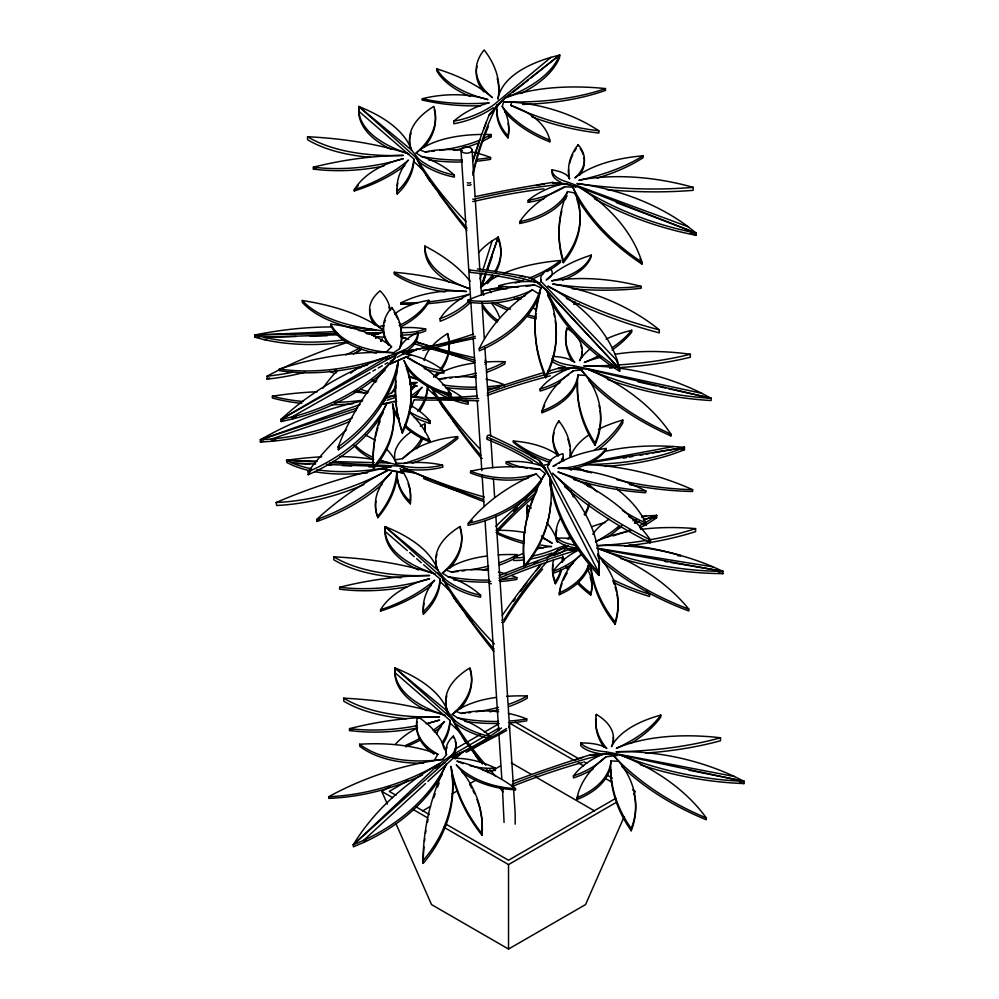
<?xml version="1.0" encoding="UTF-8"?>
<svg xmlns="http://www.w3.org/2000/svg" width="999" height="999" viewBox="0 0 999 999"><rect width="100%" height="100%" fill="white"/><g stroke="black" fill="none" stroke-linecap="round" stroke-linejoin="round"><path stroke-width="1.5" d="M564.56 486.575A320.092 222.115 22.1 0 0 650.137 542.769L650.524 539.972A319.842 221.666 21.8 0 1 552.509 473.214A159.503 121.154 16.1 0 1 599.388 564.585L598.876 575.387A222.215 168.644 16.9 0 1 549.887 482.367M550.711 502.734A169.168 132.368 5.8 0 1 524.388 567.182L524.625 565.484A225.911 176.998 6.7 0 1 545.242 473.563L539.947 469.23A118.669 76.623 2.3 0 0 470.654 471.216L470.417 472.902A68.219 43.581 2.9 0 0 528.021 478.271M468.294 523.289A112.45 83.017 -5.1 0 0 541.396 479.395L536.201 473.951A170.542 128.184 -5.8 0 0 468.294 523.289L467.994 525.374A112.35 82.767 -4.8 0 0 541.058 481.78M542.669 466.483L549.775 477.16A222.365 169.106 17.1 0 0 599.163 573.276L545.229 468.256L542.669 466.483A58.466 33.042 -8.3 0 0 506.318 461.713L506.056 463.586A64.785 35.477 -6.3 0 0 513.236 466.733M556.48 464.81A56.918 20.829 12.1 0 1 552.959 466.321A141.895 83.329 12.7 0 1 606.243 448.439L606.081 449.612A75.362 44.967 11.3 0 1 569.53 469.418M606.243 448.439A75.512 43.919 12.4 0 1 557.966 468.331A133.367 83.616 19.9 0 1 645.866 490.984L645.616 492.757A221.403 137.4 19.1 0 1 573.601 479.532M496.903 109.515A58.229 42.969 5.5 0 0 507.992 137.874L507.992 135.864A58.466 43.806 6.1 0 1 496.903 106.93L497.19 104.883L504.395 99.126M507.992 135.864A65.06 49.251 3.3 0 0 502.235 106.481L503.646 101.898A225.911 108.504 11.9 0 0 605.481 88.574L605.481 90.385A225.549 109.228 11.5 0 1 522.614 104.408M480.082 278.833L481.943 272.989M482.879 270.067L492.195 240.834L498.214 237.125L498.214 239.398A222.215 89.386 1.7 0 1 499.612 243.694M498.738 275.587A169.455 74.251 9.6 0 0 481.393 286.863L485.839 273.701M486.838 270.779L498.214 237.125A222.365 88.824 1.7 0 1 495.067 271.029M482.554 284.303L486.088 274.163M487.612 269.817L492.157 256.78M480.531 287.55L485.589 273.139M486.6 270.267L498.214 237.125M538.836 296.453A112.35 78.284 -10.7 0 1 479.27 350.849L479.27 348.601A112.45 78.584 -10.9 0 0 538.836 293.893L540.983 287.812L534.59 284.977A65.06 32.255 -15.4 0 1 532.455 285.364M504.957 112.063A118.606 73.064 3.5 0 0 549.737 141.833L549.737 140.022A68.282 42.945 3.6 0 0 510.701 105.357L511.863 102.185A112.45 67.457 15.1 0 1 598.863 130.807L598.863 133.042A170.354 100.737 16.2 0 1 531.793 116.846M483.841 129.008L486.326 122.29M624.1 816.857L585.551 904.582L508.528 949.05L431.518 904.582L396.066 823.925M634.053 794.217L635.289 791.383L632.592 789.822M423.576 763.186A112.35 65.01 -15.6 0 1 359.727 746.265L359.615 744.243A112.45 64.81 -15.8 0 0 434.365 760.351L437.887 754.22A68.282 42.083 -4.7 0 1 417.719 716.708L417.807 718.331M490.859 112.388L488.898 115.584A852.896 683.853 -8.9 0 0 472.577 161.289M422.44 774.974A169.168 114.885 -19.4 0 1 328.746 798.376L328.659 796.74A225.911 155.02 -19.4 0 1 442.682 759.44L446.528 754.532A65.06 31.206 0.2 0 1 453.296 736.113A58.466 27.984 -2 0 1 451.835 755.032L450.437 757.279L353.296 844.767L353.409 846.802L363.723 842.419A159.403 120.679 -16.1 0 0 442.207 774.425M541.396 479.395L545.242 473.563M555.382 554.445A58.466 44.293 -0.7 0 1 556.618 551.835L558.029 549.949L568.331 546.341M536.126 570.729L540.871 564.697M496.903 106.93L504.72 98.027L559.652 55.032L559.652 57.305A222.215 92.832 5.6 0 1 520.829 93.569M561.925 552.397L565.796 548.314A225.911 120.18 13.9 0 0 571.453 549.487M493.044 111.526L488.898 115.584L497.19 104.883A401.635 316.72 -7.8 0 0 472.914 173.102M376.273 353.084A112.35 58.679 -14.5 0 1 331.056 326.161L330.844 324.113A112.45 58.392 -14.7 0 0 386.113 352.172L391.571 346.878A68.282 40.822 -5.5 0 1 391.783 307.53A118.669 71.379 -6.2 0 1 399.513 348.713L393.681 352.734A225.911 139.648 -21 0 0 279.358 369.043L279.52 370.691A169.168 103.397 -20.7 0 0 367.632 364.96M425.537 783.541L363.624 840.359L353.296 844.767L439.535 763.598L451.835 755.032M427.834 781.443L453.059 758.291A63.861 42.62 19.8 0 1 495.279 768.081L495.404 770.429A56.931 36.339 21.3 0 1 482.879 770.291M363.723 842.419L366.021 840.321M455.132 758.903L462.874 752.022A852.896 380.831 9.7 0 0 506.58 728.521M530.819 78.047L559.652 55.032L550.986 57.355L494.193 104.483A63.861 39.236 -20.8 0 1 453.808 121.154L453.808 123.751A63.874 39.236 -20.8 0 0 493.219 107.742M418.768 161.763A58.229 36.701 15.6 0 0 454.345 177.11L454.345 175.112A65.06 42.87 16.4 0 0 421.491 156.481L416.146 152.997L419.805 149.975A112.45 50.924 10.6 0 1 481.593 134.428M442.432 580.456L445.017 581.855A58.229 36.701 15.6 0 0 480.606 597.215L480.606 595.217A65.06 42.87 16.4 0 0 447.739 576.585L442.395 573.089L446.066 570.079A112.45 50.924 10.6 0 1 486.176 556.093M426.973 710.651A159.403 66.945 -4.8 0 1 394.967 674.962L394.942 667.944L452.335 719.205L454.92 720.616A58.466 37.013 16.9 0 0 490.497 736.55A65.06 42.87 16.4 0 0 457.642 717.919L452.297 714.435L455.969 711.413A112.45 50.924 10.6 0 1 496.066 697.439M406.73 351.099A58.229 28.521 0 0 0 417.994 334.428L417.807 332.605A58.466 27.797 0.4 0 1 404.245 350.137L280.906 419.468L281.131 421.541L292.02 419.105A159.403 111.713 -20.6 0 0 385.052 370.254M508.004 96.254L510.402 94.343M512.799 92.42L528.421 79.957M546.878 557.792L550.511 555.132M546.903 557.817L558.029 549.949A401.635 302.884 -15.2 0 0 552.772 555.432M435.764 768.169A222.215 169.78 -16.2 0 1 439.66 765.933L444.58 762.499M570.978 470.229L574.188 468.131M453.022 758.091L462.874 752.022L450.437 757.279A401.635 186.513 8.7 0 0 501.486 728.009M370.142 372.615L291.808 417.008L280.906 419.468L388.836 356.156L404.245 350.137M387.362 804.12L381.768 791.383L389.86 786.712M454.595 749.337L480.207 734.552M484.253 732.217L499.088 723.651M408.017 780.544L389.248 791.383L395.954 795.254M453.583 754.245L484.403 736.438M487.087 734.889L499.15 727.934M422.614 810.876L430.669 806.23M452.147 793.83L457.517 790.733M469.605 783.753L476.311 779.882M491.083 771.353L500.474 765.933M615.759 798.351L508.528 860.251L445.542 823.888M443.806 827.197L508.528 864.572L616.42 802.284M372.839 371.091L375.549 369.555M378.246 368.019L382.292 365.721M385.002 364.198L387.699 362.662M390.397 361.139L393.107 359.603M397.152 357.305L403.908 353.484A63.861 46.341 16.6 0 1 443.731 370.816L443.968 373.189A56.931 40.135 19.1 0 1 424.263 368.581M292.02 419.105L296.079 416.82M556.618 551.835L567.744 545.554M281.131 421.541L283.841 420.03M406.755 354.545L417.132 349.325A852.896 418.281 12.4 0 0 475.274 336.301M467.757 749.874L472.589 747.702M410.826 359.865A56.918 40.122 19.1 0 1 406.206 356.843L389.148 364.335L411.163 354.945M386.188 359.503A222.215 157.218 -21.1 0 1 389.086 358.529L396.091 355.781M553.271 555.544L561.038 552.572M387.35 394.593L391.408 393.057A65.06 26.211 9.5 0 1 395.404 389.935M565.671 545.279L555.419 549.013A63.861 34.341 -20.1 0 1 531.943 556.143M633.029 520.729L635.963 519.655M641.82 517.519L646.216 515.921L656.643 515.422L656.643 517.682A222.215 99.775 9.2 0 1 639.822 527.859M349.787 421.441A159.403 96.641 -13.7 0 1 271.391 441.296L260.402 442.045L260.402 439.785L359.99 404.533M653.746 518.706L656.643 517.682M634.565 523.151L637.512 522.115M643.393 520.054L656.643 515.422A222.365 99.376 9.3 0 1 639.835 525.511M574.775 760.189L582.592 757.454M402.16 354.408L417.132 349.325L401.923 352.048A401.635 202.235 11.1 0 0 473.426 334.041M362.562 400.886A222.365 136.463 -14.4 0 0 260.402 439.785L271.391 439.011L356.318 410.564M387.063 400.262L394.393 397.814M617.195 528.671L621.578 527.197M634.727 522.777L639.11 521.303M643.493 519.83L656.643 515.422M271.391 441.296L275.786 439.835M260.402 439.785L357.53 407.879M384.016 399.175L395.616 395.005L386.576 396.528M260.402 442.045L263.349 441.096M547.664 371.715L550.274 370.866M381.606 404.22L395.716 401.049M390.06 310.427A170.542 63.599 -1.1 0 0 380.082 290.809A112.45 43.831 -0.3 0 0 378.808 326.598L384.091 325.424M383.354 404.008L390.834 402.56M393.831 401.973L396.815 401.386M536.775 185.402L544.43 183.916M590.859 461.95L673.463 446.516L684.465 447.39L684.465 449.65A222.215 106.094 11.2 0 1 605.144 466.383M593.019 769.093A64.785 42.595 -15 0 1 573.438 777.896L573.438 775.886A58.466 40.022 -14.9 0 1 603.171 754.183L606.555 753.558L617.245 755.719M681.418 450.199L684.465 449.65M623.463 458.116L626.523 457.579M629.57 457.043L632.617 456.506M640.247 455.169L643.294 454.632M646.341 454.095L649.387 453.558M652.447 453.022L684.465 447.39L587.262 463.224M423.813 348.239L430.432 347.128M405.956 469.155A58.229 30.769 5.9 0 0 442.869 467.082L442.545 465.097A65.06 35.902 7.7 0 0 403.908 463.399L396.141 463.161L395.042 459.89L402.51 458.641A68.282 36.538 -4.4 0 1 457.567 436.575L457.867 438.374A118.606 63.299 -5.5 0 1 412.275 463.149M483.678 295.342L482.492 290.734L489.697 289.573A112.45 61.164 14.6 0 1 503.421 288.449M559.964 382.717A64.785 42.195 -15.2 0 1 540.084 391.071L540.084 389.073A58.466 39.673 -15.3 0 1 570.716 368.032L574.138 367.495L581.755 369.205M573.438 775.886A65.06 43.107 -16.2 0 0 605.894 756.867L613.786 755.881A225.911 151.186 12.7 0 0 706.305 817.969L706.305 819.779A225.549 150.287 12.2 0 1 621.927 766.62M434.365 760.351L442.682 759.44M577.697 548.701L568.831 549.65A852.896 500.412 -23.5 0 0 499.15 575.624M571.003 372.727A65.06 42.67 -16.5 0 0 573.264 370.779L581.218 369.98A225.911 152.323 12.4 0 0 670.891 434.078L670.891 435.889A225.549 151.386 11.9 0 1 588.948 380.881M575.324 549.263L568.831 549.65L574.737 549.962M346.029 342.207A159.403 83.579 -12.7 0 1 263.674 339.51L254.945 337.225L254.945 334.965L335.477 331.581M358.703 330.594L375.736 329.882L383.379 330.956M337.587 334.802L263.674 337.225L254.945 334.965A222.365 117.295 -13.6 0 1 331.868 326.923M366.845 333.853L379.17 333.454A319.842 198.401 -13.4 0 0 372.115 335.252M598.239 754.57L590.421 754.782A852.896 488.186 -23.4 0 0 512.524 781.455M442.545 465.097A58.466 30.644 7 0 1 404.333 466.433L329.807 462.687M296.179 336.476L263.674 337.225A159.503 83.479 -12.9 0 0 344.643 339.885M310.115 336.151L327.135 335.751M263.674 339.51L266.77 339.448M254.945 334.965L337.575 333.466M365.646 332.967L384.353 332.63M544.118 198.576A64.785 39.548 -16.1 0 1 528.184 202.298L528.184 200.3A58.466 37.288 -16.8 0 1 563.386 183.828L566.933 183.766L575.636 187.088M254.945 337.225L259.615 337.15M563.324 368.331L558.104 368.356A852.896 479.47 -23.3 0 0 547.664 371.416M310.689 470.879A159.403 73.277 -19.3 0 1 292.969 465.459L286.925 462.599L286.563 460.339L317.307 461.138M332.692 461.538L374.2 462.624M377.272 462.699L389.573 463.024L404.333 466.433M395.741 396.378L392.844 396.278A401.635 175.3 17.5 0 0 395.829 396.466M503.646 101.898L511.863 102.185M315.672 464.036L292.595 463.186L286.563 460.339A222.365 102.035 -20.2 0 1 321.666 456.855M326.436 464.435L391.046 466.82A319.842 176.224 -22.7 0 0 276.161 502.497L276.648 505.469A156.456 84.84 -23.2 0 0 363.848 484.665M610.426 767.107A68.219 42.495 -2.5 0 1 577.085 799.462L577.085 797.652A68.282 43.194 -3.1 0 0 610.901 760.963L618.618 761.238A112.45 82.717 3.2 0 1 631.231 828.508L631.231 830.743A170.354 126.573 4.4 0 1 610.701 769.292M528.184 200.3A65.06 39.798 -17.4 0 0 564.735 186.838L572.789 187.15A225.911 158.566 9.9 0 0 641.97 262.262L641.97 264.073A225.549 157.392 9.5 0 1 574.575 193.207M309.715 463.998L292.595 463.186A159.503 73.027 -19.5 0 0 311.613 468.806M328.384 464.885L331.506 465.034M342.395 465.559L351.735 466.009M368.843 466.82L373.514 467.045M603.171 754.183L620.404 755.007A222.365 128.322 14.5 0 0 744.055 781.293L744.055 783.553A222.215 128.272 14.3 0 1 640.322 764.784M286.563 460.339L315.909 461.925M577.297 381.118A68.219 42.42 -2.7 0 1 542.045 412.712L542.045 410.901A68.282 43.094 -3.3 0 0 577.996 374.987L585.776 375.437A112.45 82.83 2.6 0 1 594.979 442.944L594.979 445.179A170.354 126.823 3.7 0 1 577.509 383.316M401.498 337.724L404.607 337.924A852.896 477.784 23.2 0 0 408.504 339.26M570.716 368.032L587.874 369.243L711.113 398.276L711.113 400.537A222.215 129.683 14.3 0 1 607.542 379.458M386.113 352.172L393.681 352.734M415.909 397.39L423.027 397.939M373.826 336.376L384.39 337.25M594.817 755.157L590.421 754.782L606.555 753.558A401.635 231.78 -21.7 0 0 512.175 784.252M562.487 368.831L558.104 368.356L574.138 367.495A401.635 227.972 -21.6 0 0 487.225 393.169M558.166 183.317L552.072 182.492A852.896 425.199 -21.8 0 0 475 196.666M375.736 332.467L380.319 333.117M400.399 470.879L414.635 472.877A852.896 556.455 13.6 0 0 483.366 499.537M519.93 276.061L525.362 276.873M596.665 548.151L713.024 566.858L722.989 571.353L722.989 573.613A222.215 126.299 14.2 0 1 620.741 558.503M718.393 572.839L722.989 573.613M664.76 561.463L667.819 561.975M670.891 562.499L722.989 571.353L599.025 548.926A169.455 113.686 13.3 0 1 688.798 609.14L688.798 610.963A225.549 148.676 12.6 0 1 602.335 561.45M401.773 337.412L404.607 337.924L401.773 336.938M689.06 770.204L744.055 781.293L734.365 776.498L606.068 751.81A63.861 23.239 -10.9 0 1 580.706 742.981L580.706 745.579A63.874 23.227 -10.9 0 0 600.237 753.708M565.596 197.515A68.219 41.846 -3.6 0 1 519.742 223.489L519.742 221.678A68.282 42.395 -4.4 0 0 567.607 191.583L575.536 193.119A112.45 82.942 -1.8 0 1 563.349 260.414L563.349 262.65A112.35 82.542 -1.7 0 0 579.944 214.223M739.472 782.642L744.055 783.553M744.055 781.293L620.404 755.007A169.455 114.935 12.8 0 1 706.305 817.969M668.493 388.698L711.113 398.276L701.635 393.256L573.776 365.734A63.861 22.89 -10.3 0 1 551.885 358.591M563.386 183.828L579.57 187.337L696.066 233.004L696.066 235.264A222.215 138.187 14 0 1 594.393 198.726M565.796 548.314L571.391 549.562M638.061 381.855L656.318 385.964M659.365 386.65L665.459 388.012M555.044 183.267L552.072 182.492L566.933 183.766A401.635 204.233 -20.4 0 0 473.326 199.3A2.435 1.411 0 0 1 472.764 199.138M402.759 469.518L414.635 472.877L400.849 466.521A401.635 259.715 11.9 0 0 484.203 497.015M506.88 288.911A64.785 32.567 -14.4 0 1 498.751 287.737L498.751 285.739A58.466 30.619 -16.2 0 1 536.376 282.043L539.373 283.129L619.655 369.093L619.655 371.353A222.215 155.207 9.6 0 1 550.137 300.112M419.805 149.975L425.237 151.96A68.282 39.436 5.7 0 1 462.437 150.35M414.997 341.77L420.204 343.668M446.066 570.079L451.486 572.052A68.282 39.436 5.7 0 1 488.686 570.441M455.969 711.413L461.388 713.398A68.282 39.436 5.7 0 1 498.588 711.788M616.271 202.572L696.066 233.004L688.224 226.785L567.295 182.005A63.861 21.179 -6.5 0 1 552.022 169.892L552.022 172.49A63.874 21.166 -6.5 0 0 560.851 182.23M690.259 233.067L696.066 235.264M422.202 476.248L429.782 479.57M531.268 456.381L534.677 458.104M454.345 175.112A58.466 37.013 16.9 0 1 418.768 159.166L416.183 157.767L358.791 106.506L358.816 113.524A159.403 66.945 -4.8 0 0 390.821 149.213M480.606 595.217A58.466 37.013 16.9 0 1 445.017 579.27L442.432 577.859L385.04 526.61L385.077 533.616A159.403 66.945 -4.8 0 0 418.444 569.967M515.272 722.09L578.658 758.678M584.053 761.8L586.75 763.348M606.98 775.037L612.375 778.146M508.528 722.514L574.2 760.426M578.221 762.749L583.591 765.846M605.032 778.233L611.738 782.092M511.213 762.824L531.356 774.45M535.377 776.772L594.442 810.876M416.046 806.855L429.458 814.597M381.768 791.383L392.557 797.614M412.787 809.29L427.622 817.856M477.322 268.881A852.896 307.217 -14.6 0 1 530.744 277.722L535.027 280.369M530.744 277.722L539.373 283.129A401.635 152.41 -13.8 0 0 470.442 270.155A2.435 1.411 0 0 1 469.98 269.48M525.362 295.617A68.219 39.885 -4.7 0 1 467.857 302.023L467.857 300.212A68.282 40.022 -5.7 0 0 532.405 289.835L538.836 293.893M536.376 282.043L546.428 290.16L619.655 369.093L617.507 361.126A159.503 111.626 8.9 0 0 547.877 286.164A319.842 199.163 13.4 0 0 659.303 329.87L659.303 332.867A320.092 199.538 13.6 0 1 566.421 298.426M378.808 326.598L382.505 329.608A225.911 99.588 -9.1 0 0 302.285 300.512L302.285 302.322A169.168 73.739 -8.6 0 0 351.848 327.909M397.078 188.574A56.931 45.255 -8.9 0 0 397.177 194.006A63.874 49.201 -10.4 0 0 413.773 161.463L413.773 158.878L358.816 111.226L358.791 106.506L411.576 150.1L418.768 159.166M407.292 550.586L385.077 531.331L385.04 526.61L437.824 570.192L445.017 579.27M442.545 744.592A63.874 49.201 -10.4 0 0 449.925 722.901L449.925 720.316L394.967 672.677L394.942 667.944L447.727 711.538L454.92 720.616M409.627 552.609L414.298 556.668M416.645 558.691L421.316 562.749M423.651 564.772L440.022 578.97L440.022 581.555A63.874 49.201 -10.4 0 1 423.426 614.098L423.426 611.513A56.918 45.242 -8.9 0 1 434.677 580.194A141.895 88.074 -5.2 0 1 380.544 609.802L380.544 611.063A141.621 86.376 -3.8 0 0 431.044 585.689M413.773 161.463L422.003 169.156A852.896 651.823 16.9 0 0 466.983 228.284M425.237 397.577A63.861 49.188 -10.4 0 0 427.572 386.039L427.572 388.623L435.814 396.316A852.896 651.823 16.9 0 0 480.781 455.457M440.022 581.555L448.264 589.248A852.896 651.823 16.9 0 0 493.231 648.376M449.925 722.901L458.154 730.594A852.896 651.823 16.9 0 0 482.529 764.035M617.507 361.126L541.371 281.78A63.861 20.479 3.8 0 1 550.337 268.569A56.918 16.521 2.1 0 1 546.216 279.995A141.895 73.639 4 0 1 591.258 255.107L591.258 256.356A75.362 39.972 2.8 0 1 562.587 280.157M613.786 755.881L618.618 761.238M542.232 463.873L539.148 460.414A852.896 349.151 -5.4 0 0 491.72 436.251M581.218 369.98L585.776 375.437M437.824 572.777L440.522 576.186M449.525 716.395L447.727 714.123A222.215 92.532 -5.4 0 0 445.954 709.852M426.198 175.412L430.469 181.643M440.01 402.572L444.268 408.803M452.46 595.504L456.718 601.735M462.35 736.85L466.62 743.081M419.505 165.384L422.003 169.156L416.183 157.767A401.635 301.973 15.5 0 0 466.034 221.653M433.316 392.557L435.814 396.316L431.281 387.462M445.766 585.476L448.264 589.248L442.432 577.859A401.635 301.973 15.5 0 0 494.418 643.93M455.656 726.822L458.154 730.594L452.335 719.205A401.635 301.973 15.5 0 0 485.939 765.234M540.584 462.974L539.148 460.414L545.229 468.256A401.635 172.477 -4.7 0 0 487.337 437.212A2.435 1.548 8 0 1 488.224 435.314A2.435 1.548 8 0 1 491.383 435.889M599.388 564.585L547.639 467.232A63.861 25.4 13.7 0 1 562.899 453.696A56.918 20.829 12.1 0 1 559.303 463.024M597.452 572.627L598.876 575.387L599.088 566.72A159.403 120.829 15.9 0 0 598.988 563.823M572.789 187.15L575.536 193.119M489.697 289.573L491.083 292.719M617.857 364.747L619.655 371.353M420.229 426.173A112.45 43.956 -4.6 0 1 424.75 423.838L425.112 426.061A170.354 63.948 -5 0 1 424.837 431.905M399.975 468.306A63.861 49.9 -6.5 0 1 409.915 501.211L410.339 503.796A56.931 45.205 -2.9 0 1 397.265 476.685M381.843 484.565A133.179 82.005 -19.3 0 1 316.97 521.428L316.658 519.542A133.367 82.455 -20 0 0 391.321 472.502A75.512 48.264 -11.5 0 0 377.672 516.396L377.872 517.644A141.621 87.537 -11.2 0 0 396.89 477.634M406.206 356.843A141.895 101.224 -1.5 0 1 450.874 393.856L450.986 395.005A75.362 52.697 -2.3 0 1 406.181 366.471M391.783 307.53L391.958 309.178M398.264 364.523A156.456 120.454 -16.7 0 1 338.361 449.725L338.087 446.99A156.319 120.067 -16.4 0 0 398.289 360.826A221.728 171.528 -6.4 0 0 402.172 431.318L402.36 433.054A133.179 102.148 -7.2 0 0 408.316 374.026M472.077 150.112A5.557 3.209 0 0 1 463.623 152.76A5.557 3.209 0 0 1 463.873 147.215A5.557 3.209 0 0 1 472.077 150.112L475.112 196.828M475.312 199.937L479.857 270.005M480.069 273.127L481.481 294.917M481.98 302.709L484.315 338.524M484.915 347.864L490.684 436.613M490.884 439.735L492.707 467.757M493.419 478.658L494.63 497.34M495.841 516.021L499.787 576.748M499.987 579.87L502.522 618.793M502.722 621.902L515.172 813.423L515.172 824.15M460.976 149.95L470.679 299.425M470.891 302.535L473.014 335.239M473.214 338.349L477.06 397.515M477.26 400.636L481.805 470.704M482.117 475.374L484.14 506.518M485.052 520.529L498.701 730.731M498.901 733.853L501.835 779.008M502.447 788.348L504.07 822.439M463.211 763.586A56.918 36.339 21.3 0 1 456.868 761.088A141.895 100.862 3.1 0 1 515.472 788.611L515.534 789.734A75.362 52.747 1.8 0 1 461.888 771.965M515.472 788.611A75.512 53.422 3.6 0 1 456.281 764.884A133.367 104.371 0.6 0 1 481.955 833.641L482.042 835.339A221.403 171.666 1.2 0 1 452.622 775.998M453.296 736.113L453.396 737.911M363.624 840.359A159.503 120.904 -16.3 0 0 446.578 763.623A319.842 256.456 -7.5 0 0 423.077 860.626L423.214 863.311A156.456 125.986 -8.6 0 0 451.56 771.353M630.519 743.456A221.403 102.373 4.9 0 0 660.789 716.995L660.789 715.109A221.728 100.899 5.1 0 1 616.395 748.276A156.319 77.235 11.8 0 1 720.504 737.774L720.504 740.759A320.092 156.281 11.4 0 1 645.691 753.084M640.709 529.42A156.319 76.024 11.4 0 1 695.579 528.621L695.579 531.618A320.092 153.883 11 0 1 624.862 546.066M597.34 178.047A221.403 107.005 7.1 0 0 643.056 157.717L643.056 155.819A221.728 105.832 7.5 0 1 578.896 180.245A156.319 83.879 13.4 0 1 693.131 187.337L693.131 190.334A320.092 169.618 13.1 0 1 606.818 189.648M584.328 464.535A169.455 97.752 15.2 0 1 692.594 489.685L692.594 491.496A225.549 128.596 14.1 0 1 629.457 484.627M615.034 354.283A156.319 78.109 12.1 0 1 690.334 354.258L690.334 357.242A320.092 158.042 11.7 0 1 618.431 367.632M646.753 591.008A112.45 73.402 14 0 1 649.575 594.243L649.575 596.49A170.354 110.489 15.3 0 1 613.898 582.567M616.583 488.886A112.45 76.861 12.3 0 1 646.103 523.301L646.103 525.536A170.354 116.284 13.7 0 1 628.783 516.595M591.258 255.107A75.512 38.761 3.7 0 1 551.635 280.844A133.367 73.814 11.1 0 1 641.146 286.388L641.146 288.286A221.403 121.204 10.3 0 1 572.352 288.811M606.081 339.098A133.367 61.676 6 0 1 631.705 330.282L631.705 332.168A221.403 102.909 5.2 0 1 612.037 350.037M598.364 429.395A156.319 65.946 5.8 0 1 622.802 420.042L622.802 423.027A320.092 134.328 5.2 0 1 598.801 449.45M597.702 555.219A112.45 82.492 4.2 0 1 615.109 622.015L615.109 624.25A170.354 126.136 5.4 0 1 590.421 564.947M660.789 715.109A133.367 61.301 5.7 0 0 611.463 746.678A75.512 37.775 -1.4 0 0 596.328 714.397L596.328 715.646M587.362 569.243A68.282 43.619 1.9 0 1 590.721 593.194L590.721 595.004A118.606 74.326 2.2 0 1 576.985 582.754M552.022 169.892A56.918 18.107 -8.9 0 1 569.605 178.971A141.895 71.141 0.7 0 1 578.121 144.68L578.121 145.929M590.896 348.276A133.367 61.676 6 0 0 579.507 360.726A75.512 37.725 -1.2 0 0 566.87 328.134L566.87 329.383A141.621 73.851 -0.5 0 0 572.227 361.251M503.421 273.439A169.455 74.251 9.6 0 1 560.551 260.489L560.551 262.312A225.549 100.025 8.5 0 1 547.102 271.541M581.193 554.295A118.669 75.262 -2.1 0 0 559.365 592.869L559.365 594.68A68.219 42.595 -2.3 0 0 589.298 564.885M570.092 457.067A221.728 97.303 -1.2 0 0 558.816 420.854L558.816 422.752M571.178 538.648A56.918 21.041 -14.3 0 0 557.292 538.174L557.292 540.771A63.874 23.739 -11.7 0 0 575.549 547.889M553.571 559.827A58.466 44.293 -0.7 0 0 555.382 581.718L555.382 583.716A64.785 48.252 -3.4 0 0 561.588 569.655M578.496 550.162A58.466 40.497 -14.4 0 0 553.359 571.266L553.359 573.264A64.785 43.144 -14.6 0 0 573.326 563.286M619.655 369.093A222.365 155.657 9.8 0 1 546.428 290.16A169.455 125.312 -0.1 0 1 545.729 375.899L545.729 377.722A169.168 124.188 -0.1 0 0 555.257 320.841M531.293 508.016A221.728 98.776 -3.5 0 0 527.447 505.257L527.447 507.155A133.179 60.09 -2.7 0 0 527.747 517.644M506.505 696.353A112.45 50.924 10.6 0 1 527.235 695.966L527.235 698.201A170.354 74.425 10.7 0 1 509.165 706.468M508.379 713.411A68.282 39.436 5.7 0 1 526.735 718.993L526.735 720.803A118.606 67.595 4.8 0 1 509.977 722.889M498.139 554.895A112.45 50.924 10.6 0 1 517.332 554.62L517.332 556.855M511.838 575.749A68.282 39.436 5.7 0 1 516.845 577.647L516.845 579.457A118.606 67.595 4.8 0 1 500.074 581.543M522.877 553.521A56.918 31.831 -22.5 0 0 513.673 557.879L513.673 560.476A63.874 34.341 -20.1 0 0 523.763 559.964M558.603 455.769A75.512 39.648 -4.8 0 0 513.299 441.021L513.299 442.282A141.621 76.099 -3.2 0 0 550.049 462.637M508.528 864.572L508.528 949.05M485.689 361.975A112.45 50.924 10.6 0 1 504.882 361.688L504.882 363.936A170.354 74.425 10.7 0 1 486.825 372.202M486.038 379.145A68.282 39.436 5.7 0 1 504.395 384.715L504.395 386.526M484.278 134.415A112.45 50.924 10.6 0 1 491.071 134.528L491.071 136.763A170.354 74.425 10.7 0 1 482.604 141.171M472.227 151.973A68.282 39.436 5.7 0 1 490.584 157.542L490.584 159.365A118.606 67.595 4.8 0 1 476.673 161.201M465.934 400.312A65.06 42.87 16.4 0 1 468.156 402.285L468.156 404.283A58.229 36.701 15.6 0 1 450.761 399.138M385.04 526.61A222.365 92.02 -5.5 0 1 437.824 570.192A169.455 66.346 2.6 0 1 460.114 526.473L460.114 528.284A225.549 91.109 1.9 0 1 460.826 531.006M431.406 346.953A169.455 66.346 2.6 0 1 447.664 333.541L447.664 335.352M429.657 301.698A141.895 82.517 -6.4 0 0 469.318 294.268A56.918 40.597 -20.3 0 0 440.122 318.669L440.122 321.253A63.874 43.681 -19.4 0 0 470.467 302.397M550.986 57.355A159.503 67.707 6 0 0 497.927 99.126A319.842 130.981 -1.4 0 0 484.128 49.95A156.319 63.187 -0.9 0 0 492.432 97.627A221.728 103.372 -6.5 0 0 436.725 68.844L436.725 70.729A133.179 62.388 -5.6 0 0 470.417 96.466M411.126 405.532A63.861 43.232 19.6 0 1 429.982 420.866L429.982 423.464A56.931 37.525 22.4 0 1 414.248 417.07M410.339 413.087A141.895 90.709 3.4 0 1 429.882 440.621L429.882 441.883A75.362 46.941 2.9 0 1 404.77 426.61M394.78 314.048A68.282 35.814 3.5 0 1 428.796 300.312L428.796 302.123A118.606 62.65 2.5 0 1 400.599 326.985M401.186 327.772A65.06 31.556 15 0 1 425.649 328.921L425.649 330.919A58.229 27.398 12.7 0 1 400.574 335.14M470.092 281.231A319.842 135.427 -5.2 0 0 424.887 246.041L424.887 249.026A156.456 64.585 -4.9 0 0 449.15 282.105M436.725 68.844A133.367 61.551 -5.9 0 0 487.999 99.663A75.512 42.495 -6.4 0 0 422.302 98.739L422.302 99.987A141.621 79.783 -4.5 0 0 480.531 105.794M409.615 384.59A65.06 26.211 9.5 0 1 414.735 383.641L414.735 385.639A58.229 23.514 7 0 1 410.577 390.859M445.042 291.958A133.179 66.071 -8.1 0 1 394.255 274.163L394.255 272.265A133.367 65.472 -8.5 0 0 466.433 291.483A75.512 44.356 -6.6 0 0 400.799 302.909L400.799 304.158A141.621 82.268 -4.7 0 0 412.3 304.308M404.782 165.597A141.621 86.376 -3.8 0 1 354.283 190.959L354.283 189.71A141.895 88.074 -5.2 0 0 408.429 160.09A56.918 45.242 -8.9 0 0 397.177 191.408L397.177 194.006M383.229 412.737A156.456 107.455 -10.9 0 1 308.179 474.712L308.179 471.728A156.319 107.068 -10.6 0 0 386.938 403.246A221.728 155.245 -1.9 0 0 373.551 466.658L373.551 468.556A133.179 92.158 -2.5 0 0 393.394 411.625M406.568 718.768A156.456 73.851 -10.9 0 1 343.706 701.148L343.706 698.164A156.319 74.151 -10.7 0 0 439.535 716.845A221.728 126.199 -11.3 0 0 349.525 728.633L349.525 730.531A133.179 74.875 -10.6 0 0 416.97 728.096M401.211 577.759A156.456 73.851 -10.9 0 1 333.816 559.802L333.816 556.818A156.319 74.151 -10.7 0 0 429.645 575.499A221.728 126.199 -11.3 0 0 339.635 587.287L339.635 589.185A133.179 74.875 -10.6 0 0 407.08 586.75M370.417 157.318A156.456 73.851 -10.9 0 1 307.555 139.71L307.555 136.726A156.319 74.151 -10.7 0 0 403.384 155.407A221.728 126.199 -11.3 0 0 313.374 167.195L313.374 169.093A133.179 74.875 -10.6 0 0 383.866 166.059M317.245 391.745A225.911 116.384 -13.4 0 0 272.39 396.191L272.39 398.002A169.168 85.914 -13.1 0 0 301.698 403.421M348.401 342.133A319.842 198.401 -13.4 0 0 267.07 376.136L267.07 379.121A156.456 96.191 -14.2 0 0 305.294 372.127M508.803 726.897A2.435 1.648 -3.1 0 1 509.203 728.883M484.99 360.127A2.435 1.411 0 0 1 485.114 362.113M501.698 620.129A2.435 1.411 0 0 0 504.058 619.767A401.635 302.884 -15.2 0 1 547.639 560.988M474.95 360.277A852.896 477.784 23.2 0 1 414.997 341.471M428.796 300.312A118.669 62.088 2.9 0 1 399.238 325.499M380.994 341.246A75.512 49.176 0.5 0 1 382.342 338.898A133.367 89.023 -8.3 0 1 380.869 341.433M358.129 367.37A133.367 89.023 -8.3 0 1 353.908 370.766M352.822 371.591A133.367 89.023 -8.3 0 1 350.612 373.239M322.764 388.374A221.728 149.226 -7.8 0 1 337.225 370.567M356.006 352.884A221.728 149.226 -7.8 0 1 361.201 348.713M375.587 338.399A221.728 149.226 -7.8 0 1 377.897 336.875M388.923 307.08A170.354 64.248 -1 0 1 389.66 309.965M474.637 357.779A401.635 225.524 21.5 0 1 436.313 347.952M432.355 346.803A401.635 225.524 21.5 0 1 416.533 341.958M408.653 339.385A401.635 225.524 21.5 0 1 400.786 336.713M474.95 362.3A862.549 479.045 25.3 0 1 435.826 349.225M460.102 356.655A401.123 225.449 21.2 0 1 428.396 348.064M427.072 347.677A401.123 225.449 21.2 0 1 413.911 343.606M379.17 333.454A159.503 83.479 -12.9 0 1 372.302 335.065M363.087 365.272A133.179 88.274 -7.8 0 1 360.152 367.894M302.285 300.512A169.455 72.89 -8.9 0 0 375.736 329.882A222.365 117.295 -13.6 0 0 348.801 327.322M374.825 324.95A112.35 44.218 -0.3 0 1 369.805 309.403M425.649 328.921A58.466 26.961 13.6 0 1 400.587 332.679M359.478 348.114A156.319 96.029 -13.9 0 1 345.754 354.932M292.62 372.227A156.319 96.029 -13.9 0 1 267.07 376.136M484.99 362.375A2.435 1.411 0 0 1 485.114 364.36M360.689 350.112A156.456 96.191 -14.2 0 1 353.334 353.996M267.07 379.121A320.092 198.764 -13.7 0 1 269.53 377.809M439.66 765.933A169.168 114.885 -19.4 0 1 437.262 767.294M481.955 833.641A221.728 173.114 1.5 0 1 450.961 766.345A156.319 125.537 -8.5 0 1 423.077 860.626M434.041 754.17A68.219 42.782 -4.4 0 1 416.983 721.915M423.214 863.311A320.092 257.38 -7.6 0 1 423.938 846.84M424.463 841.345A320.092 257.38 -7.6 0 1 424.787 838.598M425.537 833.116A320.092 257.38 -7.6 0 1 425.961 830.381M427.447 822.165A320.092 257.38 -7.6 0 1 428.022 819.442M433.828 797.751A320.092 257.38 -7.6 0 1 435.164 793.718M437.574 787.037A320.092 257.38 -7.6 0 1 439.123 783.041M451.96 773.076A221.403 171.666 1.2 0 1 451.361 770.142M417.719 716.708A118.669 73.801 -5.2 0 1 446.528 754.532M353.296 844.767A222.365 170.13 -16.5 0 1 439.535 763.598A169.455 115.01 -20 0 1 328.659 796.74M455.157 741.358A58.229 28.759 -2.1 0 1 453.196 755.631M506.68 730.444A862.549 364.21 10.6 0 1 482.042 743.256M446.603 748.738A64.785 32.068 0 0 1 447.09 747.127M488.311 739.56A401.123 187.525 8.6 0 1 466.146 752.309M509.078 725.212A2.435 1.648 -3.1 0 1 509.09 726.86M495.279 768.081A56.918 36.339 21.3 0 1 469.705 765.584M359.615 744.243A170.542 97.827 -17.3 0 1 437.887 754.22M476.96 799.537A133.179 103.484 0.3 0 1 482.042 835.339M469.842 784.864A133.179 103.484 0.3 0 1 471.74 788.174M472.927 790.409A133.179 103.484 0.3 0 1 474.562 793.793M513.498 788.261A141.621 99.475 1.4 0 1 515.534 789.734M443.044 745.916A118.606 74.513 -5.1 0 1 444.53 749.412M641.146 286.388A221.728 120.879 10.9 0 1 552.709 284.041A156.319 98.514 13.6 0 1 659.303 329.87M540.197 292.832A112.35 78.284 -10.7 0 1 539.31 295.242M616.133 359.465A159.403 111.289 8.7 0 1 617.507 363.424M469.992 271.353A2.435 1.411 0 0 0 470.442 272.402A401.123 153.371 -13.6 0 1 523.776 281.418M540.746 281.955A63.874 20.467 3.8 0 1 540.996 279.583M545.729 377.722A225.549 164.448 0.7 0 1 535.914 313.636M536.301 310.714A225.549 164.448 0.7 0 1 537.012 306.318M537.287 304.87A225.549 164.448 0.7 0 1 538.911 297.602M553.896 313.686A169.168 124.188 -0.1 0 1 554.507 316.546M549.487 298.888A222.215 155.207 9.6 0 1 547.614 295.204M498.751 287.737A58.229 30.782 -15.1 0 1 501.098 287.125M531.381 285.539A65.06 32.255 -15.4 0 1 526.061 286.276M518.768 286.888A65.06 32.255 -15.4 0 1 498.751 285.739M467.857 300.212A118.669 70.342 -5.3 0 1 534.59 284.977M479.27 348.601A170.542 121.703 -11.4 0 1 532.405 289.835M545.729 375.899A225.911 165.909 0.7 0 1 540.983 287.812M467.857 302.023A118.606 70.28 -4.7 0 1 470.342 300.961M592.819 534.228A133.367 60.802 5.2 0 1 608.965 519.293M618.693 526.311A221.728 100.162 4.6 0 1 595.566 541.733M695.579 528.621A319.842 154.433 10.8 0 1 649.487 539.847M646.653 540.334A319.842 154.433 10.8 0 1 597.502 545.679M491.396 583.791A2.435 1.411 0 0 1 489.085 582.005M533.866 563.174A862.549 503.971 -25.7 0 1 537.737 561.625M595.629 541.745A156.319 76.024 11.4 0 1 630.781 530.956M575.549 545.292A63.861 23.751 -11.7 0 1 557.292 538.174M490.759 581.505A2.435 1.411 0 0 1 489.085 579.757M621.94 525.561A221.403 101.673 4.4 0 1 607.542 537.087M615.109 622.015A170.542 126.748 5.6 0 1 590.871 566.733M588.985 563.611A68.282 43.307 -2.8 0 1 559.365 592.869M722.989 571.353A222.365 126.311 14.4 0 1 599.025 548.926M499.013 578.221A401.635 237.125 -21.8 0 1 577.147 550.174M688.798 609.14A225.911 149.513 13.2 0 1 598.975 556.018M499.013 580.494A401.123 236.9 -21.5 0 1 561.326 557.492M580.519 555.307A65.06 43.694 -15.9 0 1 553.359 571.266M597.365 545.679A159.503 91.771 13.9 0 1 713.024 566.858M616.982 594.343A112.35 82.118 4.1 0 1 615.109 624.25M612.837 580.731A112.35 82.118 4.1 0 1 614.273 584.403M615.109 586.863A112.35 82.118 4.1 0 1 616.47 591.845M559.365 594.68A118.606 74.588 -1.7 0 1 559.952 590.996M560.214 589.772A118.606 74.588 -1.7 0 1 560.839 587.325M561.201 586.101A118.606 74.588 -1.7 0 1 562.012 583.678M563.461 580.069A118.606 74.588 -1.7 0 1 567.207 572.989M550.099 484.203A169.168 132.368 5.8 0 1 550.437 487.287M524.388 567.182A225.549 175.637 6.8 0 1 531.031 504.92M531.48 503.671A225.549 175.637 6.8 0 1 533.866 497.477M534.378 496.253A225.549 175.637 6.8 0 1 537.125 490.159M645.866 490.984A221.728 137.275 19.8 0 1 557.942 471.953A156.319 109.44 22 0 1 650.524 539.972M487.674 437.5A2.435 1.548 8 0 0 487.037 439.31A401.123 173.476 -4.5 0 1 532.342 462.137M548.426 465.359A63.874 25.387 13.7 0 1 549.213 464.048M539.947 469.23A65.06 35.09 -7.3 0 1 536.763 469.093M535.714 469.018A65.06 35.09 -7.3 0 1 530.531 468.531M527.497 468.119A65.06 35.09 -7.3 0 1 506.318 461.713M648.388 540.359A156.456 109.69 22.3 0 1 650.137 542.769M562.799 457.442A56.931 20.817 12.1 0 1 562.337 461.163M549.775 477.16A169.455 133.429 5.7 0 1 524.625 565.484M597.939 553.596A159.403 120.829 15.9 0 1 598.513 557.979M470.529 522.352A170.354 127.735 -5.5 0 1 472.265 520.367M536.201 473.951A68.282 43.619 1.9 0 1 470.654 471.216M499.962 245.13A222.215 89.386 1.7 0 1 495.654 272.477M493.781 275.574A222.215 89.386 1.7 0 1 487.425 283.629M394.255 272.265A221.728 110.302 -9 0 1 469.518 288.748A156.319 65.072 -4.8 0 1 424.887 246.041M467.982 302.148A63.861 43.669 -19.4 0 1 440.122 318.669M418.082 302.597A141.895 82.517 -6.4 0 1 400.799 302.909M462.425 298.514A141.621 82.268 -4.7 0 1 426.773 303.721M579.133 303.846A170.354 90.572 15.4 0 1 573.638 304.171M536.188 316.958A118.669 71.841 4.9 0 1 527.809 314.885M510.464 309.153A118.669 71.841 4.9 0 1 496.928 303.097M492.382 275.1A222.365 88.824 1.7 0 1 481.393 286.863M498.139 320.654A58.466 42.17 11.6 0 1 482.604 304.595M560.551 260.489A225.911 98.938 8.8 0 1 528.883 278.221M523.563 280.232A225.911 98.938 8.8 0 1 515.197 283.029M498.676 287.487A225.911 98.938 8.8 0 1 482.492 290.734M543.506 273.551A225.549 100.025 8.5 0 1 531.456 279.32M491.783 303.646A65.06 47.964 9.5 0 1 499.65 317.657M575.024 301.848A170.542 90.472 15.6 0 1 572.252 301.973M521.191 298.851A170.542 90.472 15.6 0 1 516.683 298.127M536.188 318.831A118.606 71.329 4.4 0 1 527.809 316.808M506.655 309.678A118.606 71.329 4.4 0 1 492.32 302.822M497.215 322.065A58.229 41.459 10.7 0 1 482.617 307.018M400.799 304.158A75.362 44.106 -4.9 0 1 403.171 303.072M514.16 298.127A68.282 41.896 4.9 0 1 517.919 299.575M532.467 307.33A68.282 41.896 4.9 0 1 535.352 309.428M478.396 252.959A159.503 64.972 2.2 0 1 492.195 240.834M508.066 123.202A64.785 48.289 3 0 1 507.992 137.874M497.19 78.297A320.092 129.932 -1.4 0 1 497.814 81.044M498.076 82.405A320.092 129.932 -1.4 0 1 498.851 93.431M549.737 140.022A118.669 73.751 3.9 0 1 502.235 106.481M549.113 139.485A68.219 42.295 2.9 0 1 549.737 141.833M471.103 184.553A2.435 1.411 0 0 1 467.32 184.99M470.754 182.617A2.435 1.411 0 0 1 467.32 182.742M473.401 160.127A862.549 705.968 -10.1 0 1 476.835 149.276M477.285 147.927A862.549 705.968 -10.1 0 1 479.095 142.507M422.302 98.739A141.895 79.146 -6.1 0 0 489.21 102.822A56.918 36.513 -22.7 0 0 453.808 121.154M422.302 99.987A75.362 42.732 -4.8 0 1 425.062 99.376M559.652 55.032A222.365 92.333 5.7 0 1 504.72 98.027A169.455 81.955 12.6 0 1 605.481 88.574M598.863 130.807A170.542 100.849 16.5 0 1 510.701 105.357M483.853 91.871A156.456 62.662 -0.9 0 1 477.085 66.234M472.914 175.387A401.123 315.372 -7.7 0 1 488.449 126.336M498.551 709.765A170.354 74.425 10.7 0 1 489.96 711.85M343.706 698.164A319.842 154.495 -10.8 0 1 444.992 715.296A159.503 66.583 -4.8 0 1 394.967 672.677M446.491 710.177A169.168 67.457 2.6 0 1 445.979 699.7M446.203 698.401A169.168 67.457 2.6 0 1 446.84 695.816M449.925 720.316A63.861 49.188 -10.4 0 1 441.958 742.894M440.934 727.035A141.621 86.376 -3.8 0 1 434.128 731.917M420.142 740.197A141.621 86.376 -3.8 0 1 405.844 746.84M426.086 723.713A133.367 74.813 -11.2 0 0 439.535 720.104A75.512 47.315 -5.1 0 0 428.771 723.251M416.97 725.686A133.367 74.813 -11.2 0 1 349.525 728.633M349.525 730.531A221.403 126.211 -10.7 0 1 352.497 729.807M503.134 791.957A862.549 670.691 19 0 1 499.288 787.15M488.024 772.627A862.549 670.691 19 0 1 486.176 770.179M479.807 761.613A862.549 670.691 19 0 1 475.349 755.456M503.134 789.722A852.896 651.823 16.9 0 1 501.211 787.412M488.948 772.264A852.896 651.823 16.9 0 1 487.1 769.917M395.404 744.355A75.512 47.315 -5.1 0 1 417.57 727.921M527.235 695.966A170.542 73.988 10.9 0 1 509.178 704.12M498.551 707.354A170.542 73.988 10.9 0 1 475.836 711.837M470.679 712.499A170.542 73.988 10.9 0 1 468.056 712.786M465.409 713.049A170.542 73.988 10.9 0 1 461.388 713.398M486.95 737.799A58.229 36.701 15.6 0 1 454.92 723.201M436.526 733.928A56.918 45.242 -8.9 0 1 444.58 721.54A141.895 88.074 -5.2 0 1 433.116 730.331M495.941 776.473A401.635 301.973 15.5 0 1 489.872 769.767M480.207 760.763A401.123 300.836 15.3 0 1 477.41 757.317M474.675 753.858A401.123 300.836 15.3 0 1 464.21 739.784M394.942 667.944A222.365 92.02 -5.5 0 1 447.727 711.538A169.455 66.346 2.6 0 1 470.017 667.819A225.911 89.66 2 0 1 452.297 714.435M498.451 723.451A118.606 67.595 4.8 0 1 464.847 721.365M526.735 718.993A118.669 67.695 5.4 0 1 509.977 720.966M498.451 721.465A118.669 67.695 5.4 0 1 457.642 717.919M471.004 673.713A225.549 91.109 1.9 0 1 460.452 708.678M470.017 669.63A225.549 91.109 1.9 0 1 470.729 672.352M420.142 738.286A141.895 88.074 -5.2 0 1 405.844 745.254M389.086 358.529A169.168 103.397 -20.7 0 1 386.426 359.428M450.874 393.856A75.512 53.746 -0.9 0 1 403.921 360.377A133.367 103.072 -7.3 0 1 402.172 431.318M388.574 345.242A68.219 41.558 -5.6 0 1 383.778 326.211M384.49 322.727A68.219 41.558 -5.6 0 1 385.239 320.404M448.326 391.446A141.621 99.188 -2.7 0 1 450.986 395.005M338.087 446.99A319.842 246.079 -15.6 0 1 395.417 357.442A159.503 111.838 -20.9 0 1 291.808 417.008M402.36 433.054A221.403 169.98 -6.4 0 1 395.941 380.831M396.541 374.95A221.403 169.98 -6.4 0 1 397.165 370.529M459.14 340.971A401.123 202.947 10.9 0 1 456.655 341.745M455.419 342.12A401.123 202.947 10.9 0 1 422.864 350.449M338.361 449.725A320.092 246.89 -15.8 0 1 339.398 447.077M475.474 338.149A862.549 406.68 13.9 0 1 443.544 344.755M330.844 324.113A170.542 87.175 -16 0 1 391.571 346.878M443.731 370.816A56.918 40.122 19.1 0 1 411.775 360.427M280.906 419.468A222.365 157.43 -21.3 0 1 388.836 356.156A169.455 103.159 -21.2 0 1 279.358 369.043M399.513 348.713A65.06 31.556 2.5 0 1 417.807 332.605M400.187 325.774A118.606 72.103 -6.3 0 1 400.911 345.979M394.155 312.35A118.606 72.103 -6.3 0 1 397.739 318.931M399.101 322.327A118.606 72.103 -6.3 0 1 399.862 324.625M406.456 368.319A133.179 102.148 -7.2 0 1 407.892 372.59M447.465 397.714A58.229 36.701 15.6 0 1 432.567 388.923M449.188 343.544A225.549 91.109 1.9 0 1 448.901 351.698M448.688 353.047A225.549 91.109 1.9 0 1 441.246 370.254M439.622 372.502A225.549 91.109 1.9 0 1 435.614 377.222M448.052 336.725A225.549 91.109 1.9 0 1 448.651 339.448M455.069 423.052A401.123 300.836 15.3 0 1 441.87 405.519M498.888 387.387A118.606 67.595 4.8 0 1 487.624 388.611M476.098 389.185A118.606 67.595 4.8 0 1 446.853 387.674M409.777 382.704A221.728 126.199 -11.3 0 1 417.195 382.567A156.319 74.151 -10.7 0 1 410.264 382.742M376.823 381.006A156.319 74.151 -10.7 0 1 372.49 380.432M413.074 386.9A75.512 47.315 -5.1 0 1 417.182 385.839A133.367 74.813 -11.2 0 1 412.737 387.125M427.572 388.623A63.874 49.201 -10.4 0 1 419.605 411.213M504.395 384.715A118.669 67.695 5.4 0 1 487.624 386.7M476.098 387.187A118.669 67.695 5.4 0 1 442.495 384.877M476.236 377.522A68.282 39.436 5.7 0 0 439.036 379.133A170.542 73.988 10.9 0 0 445.716 378.521M333.241 372.914A156.456 73.851 -10.9 0 1 329.458 371.216M417.644 393.481A141.621 86.376 -3.8 0 1 412.787 396.965M479.845 448.813A401.635 301.973 15.5 0 1 432.255 388.586M480.781 457.692A862.549 670.691 19 0 1 452.997 421.191M418.618 379.657A159.503 66.583 -4.8 0 1 408.566 375.686M504.882 361.688A170.542 73.988 10.9 0 1 486.825 369.855M476.211 373.089A170.542 73.988 10.9 0 1 456.019 377.21M452.21 377.747A170.542 73.988 10.9 0 1 449.637 378.072M449.275 342.944A225.911 89.66 2 0 1 448.426 352.285M448.101 353.609A225.911 89.66 2 0 1 440.347 369.143M437.3 372.889A225.911 89.66 2 0 1 433.841 376.561M447.664 333.541A225.911 89.66 2 0 1 449.2 341.596M476.198 375.499A170.354 74.425 10.7 0 1 470.529 376.923M407.317 353.209A222.365 92.02 -5.5 0 1 409.49 355.07M424.125 360.527A169.455 66.346 2.6 0 1 430.432 348.139M410.764 396.066A141.895 88.074 -5.2 0 0 422.227 387.262A56.918 45.242 -8.9 0 0 415.434 397.053M445.517 387.575A65.06 42.87 16.4 0 1 461.151 396.553M408.866 376.948A319.842 154.495 -10.8 0 1 419.705 380.095M433.616 377.147A112.45 50.924 10.6 0 1 473.726 363.161M411.613 407.692A56.918 45.242 -8.9 0 1 414.185 399.65M424.125 400.399A63.861 49.188 -10.4 0 1 417.707 411.238M482.167 458.416A2.435 1.411 0 0 1 481.131 458.004M468.156 402.285A58.466 37.013 16.9 0 1 457.579 399.45M454.133 398.226A58.466 37.013 16.9 0 1 438.161 390.272M372.827 459.465A169.168 66.596 -13.4 0 1 353.921 445.067M423.164 437.824A170.354 63.948 -5 0 1 416.508 448.688M316.97 521.428A221.403 137.912 -19.1 0 1 318.981 519.58M276.161 502.497A156.319 84.89 -22.9 0 0 388.124 470.192A221.728 138.736 -19.7 0 0 316.658 519.542M483.691 501.548A862.549 566.421 15.9 0 1 445.042 486.088M377.672 516.396A141.895 90.085 -11.9 0 0 396.828 471.403L403.658 473.189L381.468 468.756L396.828 471.403A56.918 45.18 -2.9 0 0 409.915 501.211M457.567 436.575A118.669 62.987 -5 0 1 403.908 463.399M408.166 483.716A63.874 49.913 -6.5 0 1 410.339 503.796M377.872 517.644A75.362 46.816 -10.9 0 1 376.074 501.098M365.434 435.089A225.911 89.435 -13.9 0 1 375.112 440.247M386.638 449.2A225.911 89.435 -13.9 0 1 396.141 463.161M380.494 460.302A169.455 65.522 -13.5 0 0 389.573 463.024A222.365 102.035 -20.2 0 0 379.657 460.626M372.427 457.08A169.455 65.522 -13.5 0 1 356.306 446.203M339.71 456.543A222.365 102.035 -20.2 0 1 373.688 459.503M367.57 472.852A159.403 73.277 -19.3 0 1 314.648 471.653M391.046 466.82A159.503 73.027 -19.5 0 1 316.97 469.742M424.75 423.838A170.542 63.337 -4.9 0 1 424.463 429.62M421.416 438.424A170.542 63.337 -4.9 0 1 402.51 458.641M395.042 459.89A112.45 43.956 -4.6 0 1 411.7 431.393M462.15 492.507A401.123 259.116 11.6 0 1 423.613 478.596M596.328 714.397A141.895 71.191 -0.9 0 0 606.843 748.526A56.918 20.467 -13.5 0 0 580.706 742.981M604.033 747.377A141.621 73.889 -0.7 0 1 595.904 718.668M720.504 737.774A319.842 156.793 11.2 0 1 616.058 751.785A159.503 93.157 14 0 1 734.365 776.498M613.211 737.337A75.362 39.236 -1.1 0 1 613.211 743.318M577.085 797.652A118.669 75.1 -2.4 0 1 605.894 756.867M631.231 828.508A170.542 127.198 4.5 0 1 610.901 760.963M512.175 786.5A401.123 231.631 -21.4 0 1 582.754 762.387M633.94 793.406A112.35 82.33 3.2 0 1 631.231 830.743M577.085 799.462A118.606 74.463 -2 0 1 577.984 795.791M543.444 547.889A141.621 77.447 -3.9 0 1 538.099 546.915M523.938 543.593A141.621 77.447 -3.9 0 1 497.44 533.853M591.645 570.392A170.354 110.489 15.3 0 1 587.949 568.044M502.285 615.372A852.896 651.648 -17 0 1 540.871 564.472M513.424 601.336A862.549 670.504 -19 0 1 515.184 598.863M520.504 591.47A862.549 670.504 -19 0 1 526.848 582.892M542.644 569.105A401.123 301.735 -15 0 0 504.058 622.015A2.435 1.411 0 0 1 501.698 622.377M546.965 522.814A221.728 98.776 -3.5 0 1 557.554 542.207A156.319 63.948 3.1 0 1 560.901 517.657M551.972 552.996A63.874 34.341 -20.1 0 1 530.756 558.953M523.763 557.367A63.861 34.341 -20.1 0 1 513.673 557.879M499.088 530.344A75.512 40.709 -5.7 0 1 525.149 532.667M542.045 537.824A75.512 40.709 -5.7 0 1 552.235 543.306A133.367 59.116 -2.8 0 1 541.47 535.889M527.734 515.584A133.367 59.116 -2.8 0 1 527.447 505.257M540.759 545.054A141.895 75.986 -5.2 0 0 551.61 546.528A56.918 31.831 -22.5 0 0 536.788 548.926M523.926 541.595A141.895 75.986 -5.2 0 1 497.44 532.492M590.721 593.194A118.669 75.1 2.4 0 1 577.971 581.88M568.568 569.393A118.669 75.1 2.4 0 1 567.245 567.02M564.023 559.777A118.669 75.1 2.4 0 1 562.824 556.106M568.593 538.923A159.503 72.852 9.4 0 1 570.754 537.375M591.833 526.698A159.503 72.852 9.4 0 1 605.232 522.427M641.833 516.258A159.503 72.852 9.4 0 1 646.216 515.921M590.147 577.222A68.219 42.857 1.5 0 1 590.721 595.004M562.287 557.417A64.785 48.252 -3.4 0 1 562.474 559.852M562.487 557.367A65.06 49.213 -3.7 0 1 562.375 562.375M560.963 569.83A65.06 49.213 -3.7 0 1 555.382 581.718M555.382 583.716A58.229 43.419 -0.6 0 1 553.021 564.934M629.333 530.207A222.365 99.376 9.3 0 1 619.318 533.891M618.081 534.303A222.365 99.376 9.3 0 1 613.024 535.901M556.48 540.646A156.456 63.436 3.2 0 1 556.805 529.707M678.021 555.919A225.911 120.18 13.9 0 0 680.981 555.631A169.455 91.171 14.6 0 0 628.933 544.979M569.205 537.062A319.842 131.756 2.5 0 1 567.494 538.985M649.575 594.243A170.542 110.789 15.7 0 1 613.886 580.182M590.409 567.132A170.542 110.789 15.7 0 1 587.949 565.546M567.257 569.13A118.606 74.326 2.2 0 1 566.058 566.758M563.598 560.764A118.606 74.326 2.2 0 1 562.824 558.329M631.705 330.282A221.728 101.473 5.5 0 1 612.037 347.802M599.125 355.519A221.728 101.473 5.5 0 1 584.328 362.437A156.319 78.109 12.1 0 1 601.448 357.055M542.045 412.712A118.606 74.351 -2.2 0 1 542.769 410.277M543.618 407.854A118.606 74.351 -2.2 0 1 544.592 405.457M690.334 354.258A319.842 158.516 11.5 0 1 618.431 364.922M612.237 365.272A319.842 158.516 11.5 0 1 583.753 365.934A159.503 94.131 14 0 1 615.072 367.62M542.045 410.901A118.669 74.975 -2.6 0 1 573.264 370.779M487.762 390.597A852.896 479.47 -23.3 0 1 542.445 372.964M566.87 328.134A141.895 71.129 -0.7 0 0 574.762 362.462A56.918 20.092 -12.9 0 0 552.547 356.418M619.218 368.144A159.503 94.131 14 0 1 701.635 393.256M594.979 442.944A170.542 127.46 3.8 0 1 577.996 374.987M670.891 434.078A169.455 115.797 12.5 0 0 587.874 369.243A222.365 129.733 14.5 0 0 711.113 398.276M612.237 367.969A320.092 158.042 11.7 0 1 609.565 368.082M487.225 395.442A401.123 227.872 -21.3 0 1 550.349 375.799M582.13 351.423A75.362 39.198 -0.9 0 1 581.693 357.417M580.819 345.492A75.362 39.198 -0.9 0 1 581.693 348.451M568.631 374.613A65.06 42.67 -16.5 0 1 540.084 389.073M600.012 410.439A112.35 82.442 2.5 0 1 594.979 445.179M599.063 405.419A112.35 82.442 2.5 0 1 599.587 407.929M565.484 366.97A63.874 22.877 -10.3 0 1 551.885 361.188M669.417 433.716A169.168 115.022 12 0 1 670.891 435.889M478.671 400.824A862.549 352.335 20.4 0 1 437.162 398.913M478.671 398.589A852.896 362.712 18.8 0 1 411.625 396.953M429.882 440.621A75.512 48.189 3.9 0 1 404.757 424.7M399.063 418.069A75.512 48.189 3.9 0 1 392.532 403.721A133.367 93.144 -2.7 0 1 373.551 466.658M382.605 401.523A159.503 96.741 -13.9 0 0 385.077 399.9A319.842 219.78 -9.9 0 0 382.48 401.648M352.31 417.844A159.503 96.741 -13.9 0 1 271.391 439.011M373.551 468.556A221.403 153.584 -1.8 0 1 375.037 439.423M375.562 436.788A221.403 153.584 -1.8 0 1 377.934 427.609M378.746 425.012A221.403 153.584 -1.8 0 1 380.107 421.116M399.076 420.217A75.362 46.941 2.9 0 1 392.532 406.306M428.209 438.374A141.621 88.337 2.5 0 1 429.882 441.883M477.247 395.891A401.635 175.3 17.5 0 1 414.972 397.377M308.179 471.728A319.842 219.78 -9.9 0 1 346.528 429.657M395.941 385.389A118.669 60.864 0.3 0 1 391.408 393.057M428.496 421.828A63.874 43.244 19.7 0 1 429.982 423.464M352.934 403.733A169.168 85.914 -13.1 0 1 331.443 404.795M414.735 383.641A58.466 22.765 7.5 0 1 410.589 388.661M457.255 399.513A401.123 175.936 17.3 0 1 414.972 399.875M354.096 392.083A225.911 116.384 -13.4 0 1 367.507 393.219M362.5 400.287A169.455 85.527 -13.6 0 1 334.528 402.46M303.122 401.523A169.455 85.527 -13.6 0 1 272.39 396.191M368.569 391.908A112.45 46.678 -7 0 1 360.627 389.21M336.688 371.815A112.45 46.678 -7 0 1 335.527 369.58M429.982 420.866A56.918 37.525 22.4 0 1 409.353 411.7M364.935 393.269A112.35 47.015 -6.9 0 1 356.606 389.972M336.076 372.989A112.35 47.015 -6.9 0 1 335.052 370.716M372.19 380.07A170.542 69.081 -8.2 0 1 375.674 382.48M308.179 474.712A320.092 220.592 -10.1 0 1 309.815 472.49M395.929 387.55A118.606 61.626 0.2 0 1 393.918 391.483M380.544 609.802A75.512 47.315 -5.1 0 1 429.632 578.758A133.367 74.813 -11.2 0 1 339.635 587.287M516.845 577.647A118.669 67.695 5.4 0 1 500.074 579.62M488.548 580.119A118.669 67.695 5.4 0 1 447.739 576.585M498.489 572.065A68.282 39.436 5.7 0 1 506.618 574.088M460.114 526.473A225.911 89.66 2 0 1 442.395 573.089M380.544 611.063A75.362 46.291 -3.7 0 1 382.018 608.828M333.816 556.818A319.842 154.495 -10.8 0 1 435.089 573.95A159.503 66.583 -4.8 0 1 385.077 531.331M517.332 554.62A170.542 73.988 10.9 0 1 499.275 562.774M488.661 566.008A170.542 73.988 10.9 0 1 470.979 569.742M464.66 570.666A170.542 73.988 10.9 0 1 462.087 571.003M458.166 571.44A170.542 73.988 10.9 0 1 451.486 572.052M493.231 650.624A862.549 670.691 19 0 1 465.447 614.123M440.022 578.97A63.861 49.188 -10.4 0 1 423.426 611.513M488.548 582.105A118.606 67.595 4.8 0 1 453.496 579.807M461.101 532.38A225.549 91.109 1.9 0 1 449.75 568.269M472.202 621.715A401.123 300.836 15.3 0 1 467.52 615.971M465.684 613.673A401.123 300.836 15.3 0 1 454.32 598.438M436.588 568.831A169.168 67.457 2.6 0 1 435.826 560.963M436.301 557.055A169.168 67.457 2.6 0 1 436.938 554.47M513.236 559.128A170.354 74.425 10.7 0 1 499.275 565.134M488.648 568.431A170.354 74.425 10.7 0 1 482.979 569.855M423.426 614.098A56.931 45.255 -8.9 0 1 424.051 603.209M494.055 651.173A2.435 1.411 0 0 1 493.581 650.923M494.055 648.938A2.435 1.411 0 0 1 493.581 648.688M354.283 190.959A75.362 46.291 -3.7 0 1 355.769 188.724M356.568 187.625A75.362 46.291 -3.7 0 1 358.316 185.452M313.374 169.093A221.403 126.211 -10.7 0 1 316.346 168.369M477.947 143.169A170.354 74.425 10.7 0 1 453.808 150.412M413.773 158.878A63.861 49.188 -10.4 0 1 397.177 191.408M354.283 189.71A75.512 47.315 -5.1 0 1 403.384 158.666A133.367 74.813 -11.2 0 1 313.374 167.195M410.052 147.427A169.168 67.457 2.6 0 1 410.052 136.963M410.339 135.664A169.168 67.457 2.6 0 1 411.101 133.092M397.34 185.839A56.931 45.255 -8.9 0 1 397.802 183.117M307.555 136.726A319.842 154.495 -10.8 0 1 408.841 153.858A159.503 66.583 -4.8 0 1 358.816 111.226M466.983 230.519A862.549 670.691 19 0 1 439.198 194.018M490.584 157.542A118.669 67.695 5.4 0 1 476.673 159.303M462.3 160.015A118.669 67.695 5.4 0 1 421.491 156.481M435.077 113.649A225.549 91.109 1.9 0 1 424.288 147.228M434.24 109.553A225.549 91.109 1.9 0 1 434.852 112.275M443.119 198.177A401.123 300.836 15.3 0 1 428.059 178.346M416.146 152.997A225.911 89.66 2 0 0 433.866 106.369A169.455 66.346 2.6 0 0 411.576 150.1A222.365 92.02 -5.5 0 0 358.791 106.506M462.3 162.013A118.606 67.595 4.8 0 1 428.696 159.927M491.071 134.528A170.542 73.988 10.9 0 1 482.604 138.873M480.307 139.872A170.542 73.988 10.9 0 1 439.685 150.399M434.528 151.061A170.542 73.988 10.9 0 1 431.905 151.349M429.258 151.611A170.542 73.988 10.9 0 1 425.237 151.96M488.349 136.701A112.35 51.174 10.4 0 1 491.071 136.763M562.325 459.078A75.512 39.648 -4.8 0 1 563.923 460.826A133.367 58.466 -0.6 0 1 561.975 458.741M588.985 486.825A170.354 116.284 13.7 0 1 587.062 484.927M567.844 439.185A221.403 98.976 -1.2 0 1 568.556 441.433M568.881 442.557A221.403 98.976 -1.2 0 1 569.642 445.941M570.154 449.338A221.403 98.976 -1.2 0 1 570.367 456.168M558.628 454.458A133.367 58.466 -0.6 0 1 558.816 420.854M570.666 456.256A156.319 65.946 5.8 0 1 589.385 434.602M496.016 532.367A2.435 1.411 0 0 0 497.227 532.155A401.123 287.487 -18.4 0 1 533.553 497.002M496.016 530.132A2.435 1.411 0 0 0 497.227 529.907A401.635 288.436 -18.7 0 1 535.926 492.532M684.465 447.39A222.365 105.794 11.3 0 1 585.426 464.473M495.729 526.448A852.896 618.256 -20.6 0 1 537.649 487.849M513.349 511.151A862.549 633.741 -22.9 0 1 517.182 507.467M524.887 500.162A862.549 633.741 -22.9 0 1 526.835 498.339M622.802 420.042A319.842 135.29 5.1 0 1 594.168 450.212M557.929 455.831A133.179 59.478 -0.6 0 1 554.045 432.954M551.211 460.714A141.895 74.163 -4.3 0 1 513.299 441.021M646.103 523.301A170.542 116.708 14 0 1 622.439 510.489M597.052 491.808A170.542 116.708 14 0 1 588.011 483.354M692.594 489.685A225.911 128.634 14.6 0 1 616.77 479.645M591.658 472.852A225.911 128.634 14.6 0 1 575.262 467.432L583.241 470.367A112.45 76.861 12.3 0 1 587.15 471.978M588.935 503.996A68.282 43.831 0.6 0 1 584.14 514.485M585.839 482.342A68.282 43.831 0.6 0 1 587.524 485.839M603.284 451.823A159.503 77.435 11.3 0 1 673.463 446.516M544.043 465.084A56.918 28.571 -21.2 0 1 549.288 464.323M573.276 496.99A118.669 75.612 1.2 0 1 571.191 490.859M588.923 505.993A68.219 43.019 0.5 0 1 584.877 515.197M576.885 199.313A112.35 82.542 -1.7 0 1 577.647 201.761M577.996 202.997A112.35 82.542 -1.7 0 1 579.695 211.713M563.349 262.65A170.354 127.36 -0.9 0 1 561.85 211.001M565.347 199.713A170.354 127.36 -0.9 0 1 567.007 195.542M643.056 155.819A133.367 64.498 8 0 0 574.924 177.922A75.512 37.625 0.3 0 0 578.121 144.68M543.968 188.823A401.123 204.47 -20.1 0 0 473.326 201.548A2.435 1.411 0 0 1 472.764 201.373M528.184 202.298A58.229 36.951 -15.5 0 1 529.945 200.961M583.965 157.467A75.362 39.136 0.2 0 1 579.72 175.1M580.207 148.726A75.362 39.136 0.2 0 1 581.381 150.624M581.893 151.586A75.362 39.136 0.2 0 1 583.141 154.508M640.059 258.491A169.168 119.443 9.3 0 1 641.97 264.073M688.224 226.785A159.503 100.05 13.6 0 0 576.923 183.566A319.842 169.855 12.9 0 0 693.131 187.337M519.742 221.678A118.669 73.988 -3.7 0 1 564.735 186.838M641.97 262.262A169.455 120.392 9.7 0 0 579.57 187.337A222.365 138.374 14.2 0 0 696.066 233.004M569.005 178.534A141.621 73.864 0.6 0 1 568.668 169.468M569.63 163.436A141.621 73.864 0.6 0 1 572.839 154.545M574.375 151.636A141.621 73.864 0.6 0 1 576.136 148.764M519.742 223.489A118.606 73.501 -3.2 0 1 521.353 221.216M563.349 260.414A170.542 128.009 -1 0 1 567.607 191.583"/></g></svg>
